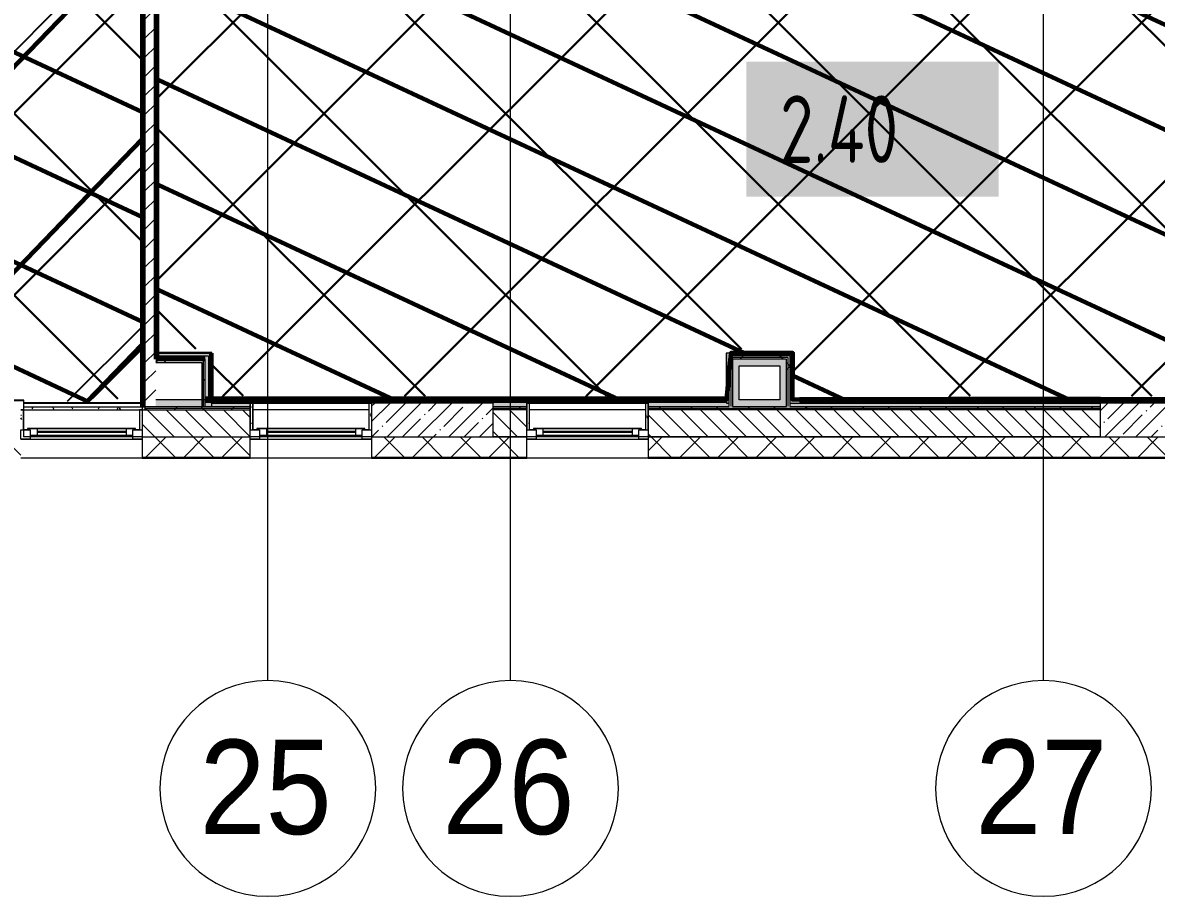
# Model space of a CAD drawing. Header units: millimetres. Extents: x -164500 to 426394, y -51911 to 102118.
# Drawn here: x 239816 to 248219, y -3507 to 2969 of the extents above; entities that cross this region are included whole.
import ezdxf

# ---------------------------------------------------------------- set-up
doc = ezdxf.new("R2010")
doc.units = ezdxf.units.MM
for name, color, linetype, lineweight in [('0) шлифовка', 5, 'Continuous', 60), ('1.4) Плинтус ПЛ-4', 6, 'Continuous', 60), ('5.2) Л-1 Линолеум', 100, 'Continuous', 30), ('7.7) Плинтус', 222, 'Continuous', 90), ('8.1) Нал пол Окт', 5, 'Continuous', 60), ('A-FLOR', 7, 'Continuous', 9), ('A-GLAZ', 7, 'Continuous', 9), ('A-GLAZ-1', 7, 'Continuous', 5), ('A-WALL', 7, 'Continuous', 5), ('I-WALL', 7, 'Continuous', 5), ('S-COLS', 7, 'Continuous', 9), ('S-COLS-1', 7, 'Continuous', 5), ('Оси', 7, 'Continuous', 9), ('Оси-1', 7, 'Continuous', 20)]:
    doc.layers.add(name, color=color, linetype=linetype, lineweight=lineweight)
for name, color, linetype in [('2) защита вин плитк', 6, 'Continuous'), ('3.1) Наливной пол', 3, 'Continuous'), ('3.2.3) Нал-ой пол 4 вып', 3, 'Continuous'), ('3.2.3) Нал-ой пол 5 вып', 5, 'Continuous')]:
    doc.layers.add(name, color=color, linetype=linetype)
doc.layers.add('A-WALL-1', color=9, linetype='Continuous', lineweight=5, true_color=0x808080)
doc.layers.add('A-WALL-FNSH-1', color=9, linetype='Continuous', lineweight=5, true_color=0x808080)
doc.styles.add('Arial', font='arial.ttf', dxfattribs={"width": 0.9, "height": 700})
doc.styles.add('СПДС', font='ГОСТ тип А.ttf', dxfattribs={"width": 0.9})
pattern_1 = [(0, (148772.123, -0.94), (243.84, 60.96), [20.117, -162.763, 20.117, -162.763, -975.36]), (0, (148772.123, -0.94), (243.84, 60.96), [-365.76, 20.117, -345.643, 20.117, -162.763, -426.72]), (0, (148772.123, -0.94), (243.84, 60.96), [-914.4, 20.117, -101.803, 20.117, -284.683]), (120, (148863.563, 29.54), (-174.71291, 180.691634), [20.117, -162.763, 20.117, -162.763, -975.36]), (120, (148863.563, 29.54), (-174.71291, 180.691634), [-365.76, 20.117, -345.643, 20.117, -162.763, -426.72]), (120, (148863.563, 29.54), (-174.71291, 180.691634), [-914.4, 20.117, -101.803, 20.117, -284.683]), (240, (148894.043, 151.46), (-69.12709, -241.651634), [20.117, -162.763, 20.117, -162.763, -975.36]), (240, (148894.043, 151.46), (-69.12709, -241.651634), [-365.76, 20.117, -345.643, 20.117, -162.763, -426.72]), (240, (148894.043, 151.46), (-69.12709, -241.651634), [-914.4, 20.117, -101.803, 20.117, -284.683])]
pattern_2 = [(45, (148772.12, -0.94), (-212.132, 212.132), []), (135, (148772.12, -0.94), (-212.132, -212.132), [])]
pattern_3 = [(45, (240701.1, 10378.5), (-1347.04, 1347.04), [])]
pattern_4 = [(45, (238403.1, 10379), (-1347.04, 1347.04), [])]

# ---------------------------------------------------------------- blocks, each defined once
blk = doc.blocks.new('120_Окно_СКБ_1Ст - 120_Окно_СКБ_1Ст 900х2500_h_ с форточкой-V345-Объем проектирования 2 этажа')
at = {"layer": 'A-GLAZ'}
for p, q in [((-450, -127), (-450, -57)), ((-450, -57), (-380, -57)), ((-380, -57), (-380, -127)), ((380, -127), (380, -57)), ((380, -57), (450, -57)), ((450, -57), (450, -127)), ((-380, -127), (-450, -127)), ((-380, -127), (-400, -127)), ((-400, -127), (-400, -137)), ((-400, -137), (400, -137)), ((400, -137), (-400, -137)), ((380, -87), (-380, -87)), ((-380, -87), (-380, -127)), ((-330, -137), (-330, -87)), ((330, -137), (330, -87)), ((380, -127), (380, -87)), ((450, -127), (380, -127)), ((400, -127), (380, -127)), ((400, -137), (400, -127))]:
    blk.add_line(p, q, dxfattribs=at)
at = {"layer": 'A-GLAZ-1'}
for p, q in [((450, -57), (-450, -57)), ((-430, -127), (-400, -127)), ((-330, -107), (330, -107)), ((330, -117), (-330, -117)), ((400, -127), (430, -127))]:
    blk.add_line(p, q, dxfattribs=at)
blk = doc.blocks.new('120_Окно_СКБ_1Ст - 120_Окно_СКБ_1Ст 900х2500_h_ с форточкой-V346-Объем проектирования 2 этажа')
at = {"layer": 'A-GLAZ'}
for p, q in [((-450, -127), (-450, -57)), ((-450, -57), (-380, -57)), ((-380, -57), (-380, -127)), ((380, -127), (380, -57)), ((380, -57), (450, -57)), ((450, -57), (450, -127)), ((-380, -127), (-450, -127)), ((-380, -127), (-400, -127)), ((-400, -127), (-400, -137)), ((-400, -137), (400, -137)), ((400, -137), (-400, -137)), ((380, -87), (-380, -87)), ((-380, -87), (-380, -127)), ((-330, -137), (-330, -87)), ((330, -137), (330, -87)), ((380, -127), (380, -87)), ((450, -127), (380, -127)), ((400, -127), (380, -127)), ((400, -137), (400, -127))]:
    blk.add_line(p, q, dxfattribs=at)
at = {"layer": 'A-GLAZ-1'}
for p, q in [((450, -57), (-450, -57)), ((-430, -127), (-400, -127)), ((-330, -107), (330, -107)), ((330, -117), (-330, -117)), ((400, -127), (430, -127))]:
    blk.add_line(p, q, dxfattribs=at)
blk = doc.blocks.new('BSC_Колонна _Прямоугольная - 250х900-23282983-Объем проектирования 2 этажа')
at = {"layer": 'S-COLS-1'}
h = blk.add_hatch(dxfattribs=at)
h.set_pattern_fill('FP_91', color=256, style=0, pattern_type=2)
h.set_pattern_definition([(45, (-99480, -25), (-114.04925, 114.04925), []), (45, (-99365.95, -25), (-114.04925, 114.04925), [201.613, -40.323, 6.706, -33.617])])
h.paths.add_polyline_path([(369.4, -125), (450, -125), (450, 125), (-450, 125), (-450, -125), (-353.3, -125)])
for p, q in [((450, 125), (-450, 125)), ((-450, 125), (-450, -125)), ((450, -125), (450, 125)), ((-450, -125), (450, -125))]:
    blk.add_line(p, q, dxfattribs=at)
blk = doc.blocks.new('120_Окно_СКБ_1Ст - 120_Окно_СКБ_1Ст 900х2500_h_ с форточкой-V347-Объем проектирования 2 этажа')
at = {"layer": 'A-GLAZ'}
for p, q in [((-450, -127), (-450, -57)), ((-450, -57), (-380, -57)), ((-380, -57), (-380, -127)), ((380, -127), (380, -57)), ((380, -57), (450, -57)), ((450, -57), (450, -127)), ((-380, -127), (-450, -127)), ((-380, -127), (-400, -127)), ((-400, -127), (-400, -137)), ((-400, -137), (400, -137)), ((400, -137), (-400, -137)), ((380, -87), (-380, -87)), ((-380, -87), (-380, -127)), ((-330, -137), (-330, -87)), ((330, -137), (330, -87)), ((380, -127), (380, -87)), ((450, -127), (380, -127)), ((400, -127), (380, -127)), ((400, -137), (400, -127))]:
    blk.add_line(p, q, dxfattribs=at)
at = {"layer": 'A-GLAZ-1'}
for p, q in [((450, -57), (-450, -57)), ((-430, -127), (-400, -127)), ((-330, -107), (330, -107)), ((330, -117), (-330, -117)), ((400, -127), (430, -127))]:
    blk.add_line(p, q, dxfattribs=at)
blk = doc.blocks.new('BSC_Колонна _Прямоугольная - 250х900-V350-Объем проектирования 2 этажа')
at = {"layer": 'S-COLS-1'}
h = blk.add_hatch(dxfattribs=at)
h.set_pattern_fill('FP_98', color=256, style=0, pattern_type=2)
h.set_pattern_definition([(45, (-94080, -25), (-114.04925, 114.04925), []), (45, (-93965.95, -25), (-114.04925, 114.04925), [201.613, -40.323, 6.706, -33.617])])
h.paths.add_polyline_path([(450, -125), (450, 125), (-450, 125), (-450, -125), (-12.4, -125)])
for p, q in [((450, 125), (-450, 125)), ((-450, 125), (-450, -125)), ((450, -125), (450, 125)), ((-450, -125), (450, -125))]:
    blk.add_line(p, q, dxfattribs=at)
blk = doc.blocks.new('Ось сетки - D8-29747960-Объем проектирования 2 этажа')
at = {"layer": 'Оси-1'}
for start, end in [(360, 180), (180, 360)]:
    blk.add_arc((0, 0), 4, start, end, dxfattribs=at)

msp = doc.modelspace()

# ---------------------------------------------------------------- hatches: boundary and pattern name
at = {"layer": '0) шлифовка', "true_color": 0x2776bb}
h = msp.add_hatch(dxfattribs=at)
h.set_pattern_fill('ANSI31', color=152, scale=222, angle=110)
h.set_pattern_definition([(155, (238403.1, 10379), (-297.882, -638.81), [])])
h.paths.add_polyline_path([(240701.123, 10379), (240157.123, 10379), (238403.123, 10379), (238403.123, 171), (239823.123, 171), (240701.123, 150)])
h = msp.add_hatch(dxfattribs=at)
h.set_pattern_fill('ANSI31', color=152, scale=222, angle=110)
h.set_pattern_definition([(155, (240701.1, 10378.45), (-297.882, -638.81), [])])
h.paths.add_polyline_path([(242961.123, 6598.059), (242182.123, 6598.059), (242182.123, 6612), (242142.123, 6612), (242132.123, 6620), (242132.123, 6660), (242122.123, 6660), (242122.123, 6700), (242142.123, 6700), (242142.123, 6708), (242182.123, 6708), (242182.123, 6729), (241232.123, 6729), (241232.123, 6719.059), (241232.123, 6708), (241272.123, 6708), (241292.123, 6700), (241292.123, 6660), (241282.123, 6660), (241282.123, 6620), (241272.123, 6620), (241272.123, 6612), (241232.123, 6612), (241232.123, 6599.059), (241232.123, 6598.059), (240823.123, 6598.059), (240823.123, 5154.059), (240810.123, 5154.059), (240810.123, 5140), (240802.123, 5095), (240772.123, 5095), (240772.123, 5105), (240722.123, 5105), (240722.123, 5140), (240714.123, 5140), (240714.123, 5154.059), (240701.123, 5154.059), (240701.123, 3755), (240702.123, 3755), (240714.123, 3755), (240714.123, 3770), (240722.123, 3805), (240772.123, 3805), (240772.123, 3815), (240802.123, 3815), (240802.123, 3770), (240810.123, 3770), (240810.123, 3755), (240822.123, 3755), (240823.123, 3755), (240823.123, 525), (241218.123, 525), (241218.123, 524.059), (241218.123, 175), (242402.123, 175), (243302.123, 171), (243302.123, 174.059), (243302.123, 175), (245031.123, 175), (245031.123, 520.059), (245031.123, 521), (245523.123, 521), (245523.123, 520.059), (245523.123, 175), (247802.123, 175), (250341.123, 171), (250341.123, 520.059), (250341.123, 521), (250342.123, 1459.059), (250342.123, 1460), (250334.123, 1460), (250334.123, 1530), (250342.123, 1565), (250382.123, 1565), (250382.123, 2865), (250342.123, 2865), (250342.123, 2900), (250334.123, 2900), (250334.123, 2970), (250342.123, 2970), (250342.123, 2915), (250382.123, 2915), (250382.123, 2970), (250382.123, 5158.059), (249482.123, 5158.059), (249482.123, 5172), (249442.123, 5172), (249432.123, 5180), (249432.123, 5220), (249422.123, 5220), (249422.123, 5260), (249442.123, 5260), (249442.123, 5400), (249442.123, 5408), (249482.123, 5408), (249482.123, 5419.059), (249482.123, 5431), (248432.123, 5431), (248432.123, 5419.059), (248432.123, 5408), (248472.123, 5408), (248472.123, 5400), (248472.123, 5260), (248492.123, 5260), (248492.123, 5220), (248482.123, 5220), (248482.123, 5180), (248472.123, 5180), (248472.123, 5172), (248432.123, 5172), (248432.123, 5159.059), (248432.123, 5158.059), (242961.123, 5158.059)])
at = {"layer": '2) защита вин плитк'}
h = msp.add_hatch(dxfattribs=at)
h.set_pattern_fill('ANSI31', color=256, scale=600)
h.set_pattern_definition(pattern_4)
h.paths.add_polyline_path([(240701.123, 10379), (240157.123, 10379), (238403.123, 10379), (238403.123, 171), (239823.123, 171), (240701.123, 150)])
h = msp.add_hatch(dxfattribs=at)
h.set_pattern_fill('ANSI31', color=256, scale=600)
h.set_pattern_definition(pattern_4)
h.paths.add_polyline_path([(240701.123, 10379), (240157.123, 10379), (238403.123, 10379), (238403.123, 171), (239823.123, 171), (240701.123, 150)])
h = msp.add_hatch(dxfattribs=at)
h.set_pattern_fill('ANSI31', color=256, scale=600)
h.set_pattern_definition(pattern_3)
h.paths.add_polyline_path([(242961.123, 6598.059), (242182.123, 6598.059), (242182.123, 6612), (242142.123, 6612), (242132.123, 6620), (242132.123, 6660), (242122.123, 6660), (242122.123, 6700), (242142.123, 6700), (242142.123, 6708), (242182.123, 6708), (242182.123, 6729), (241232.123, 6729), (241232.123, 6719.059), (241232.123, 6708), (241272.123, 6708), (241292.123, 6700), (241292.123, 6660), (241282.123, 6660), (241282.123, 6620), (241272.123, 6620), (241272.123, 6612), (241232.123, 6612), (241232.123, 6599.059), (241232.123, 6598.059), (240823.123, 6598.059), (240823.123, 5154.059), (240810.123, 5154.059), (240810.123, 5140), (240802.123, 5095), (240772.123, 5095), (240772.123, 5105), (240722.123, 5105), (240722.123, 5140), (240714.123, 5140), (240714.123, 5154.059), (240701.123, 5154.059), (240701.123, 3755), (240702.123, 3755), (240714.123, 3755), (240714.123, 3770), (240722.123, 3805), (240772.123, 3805), (240772.123, 3815), (240802.123, 3815), (240802.123, 3770), (240810.123, 3770), (240810.123, 3755), (240822.123, 3755), (240823.123, 3755), (240823.123, 525), (241218.123, 525), (241218.123, 524.059), (241218.123, 175), (242402.123, 175), (243302.123, 171), (243302.123, 174.059), (243302.123, 175), (245031.123, 175), (245031.123, 520.059), (245031.123, 521), (245523.123, 521), (245523.123, 520.059), (245523.123, 175), (247802.123, 175), (250341.123, 171), (250341.123, 520.059), (250341.123, 521), (250342.123, 1459.059), (250342.123, 1460), (250334.123, 1460), (250334.123, 1530), (250342.123, 1565), (250382.123, 1565), (250382.123, 2865), (250342.123, 2865), (250342.123, 2900), (250334.123, 2900), (250334.123, 2970), (250342.123, 2970), (250342.123, 2915), (250382.123, 2915), (250382.123, 2970), (250382.123, 5158.059), (249482.123, 5158.059), (249482.123, 5172), (249442.123, 5172), (249432.123, 5180), (249432.123, 5220), (249422.123, 5220), (249422.123, 5260), (249442.123, 5260), (249442.123, 5400), (249442.123, 5408), (249482.123, 5408), (249482.123, 5419.059), (249482.123, 5431), (248432.123, 5431), (248432.123, 5419.059), (248432.123, 5408), (248472.123, 5408), (248472.123, 5400), (248472.123, 5260), (248492.123, 5260), (248492.123, 5220), (248482.123, 5220), (248482.123, 5180), (248472.123, 5180), (248472.123, 5172), (248432.123, 5172), (248432.123, 5159.059), (248432.123, 5158.059), (242961.123, 5158.059)])
at = {"layer": '3.1) Наливной пол'}
h = msp.add_hatch(dxfattribs=at)
h.set_pattern_fill('ANSI31', color=256, scale=600)
h.set_pattern_definition(pattern_3)
h.paths.add_polyline_path([(242961.123, 6598.059), (242182.123, 6598.059), (242182.123, 6612), (242142.123, 6612), (242132.123, 6620), (242132.123, 6660), (242122.123, 6660), (242122.123, 6700), (242142.123, 6700), (242142.123, 6708), (242182.123, 6708), (242182.123, 6729), (241232.123, 6729), (241232.123, 6719.059), (241232.123, 6708), (241272.123, 6708), (241292.123, 6700), (241292.123, 6660), (241282.123, 6660), (241282.123, 6620), (241272.123, 6620), (241272.123, 6612), (241232.123, 6612), (241232.123, 6599.059), (241232.123, 6598.059), (240823.123, 6598.059), (240823.123, 5154.059), (240810.123, 5154.059), (240810.123, 5140), (240802.123, 5095), (240772.123, 5095), (240772.123, 5105), (240722.123, 5105), (240722.123, 5140), (240714.123, 5140), (240714.123, 5154.059), (240701.123, 5154.059), (240701.123, 3755), (240702.123, 3755), (240714.123, 3755), (240714.123, 3770), (240722.123, 3805), (240772.123, 3805), (240772.123, 3815), (240802.123, 3815), (240802.123, 3770), (240810.123, 3770), (240810.123, 3755), (240822.123, 3755), (240823.123, 3755), (240823.123, 525), (241218.123, 525), (241218.123, 524.059), (241218.123, 175), (242402.123, 175), (243302.123, 171), (243302.123, 174.059), (243302.123, 175), (245031.123, 175), (245031.123, 520.059), (245031.123, 521), (245523.123, 521), (245523.123, 520.059), (245523.123, 175), (247802.123, 175), (250341.123, 171), (250341.123, 520.059), (250341.123, 521), (250342.123, 1459.059), (250342.123, 1460), (250334.123, 1460), (250334.123, 1530), (250342.123, 1565), (250382.123, 1565), (250382.123, 2865), (250342.123, 2865), (250342.123, 2900), (250334.123, 2900), (250334.123, 2970), (250342.123, 2970), (250342.123, 2915), (250382.123, 2915), (250382.123, 2970), (250382.123, 5158.059), (249482.123, 5158.059), (249482.123, 5172), (249442.123, 5172), (249432.123, 5180), (249432.123, 5220), (249422.123, 5220), (249422.123, 5260), (249442.123, 5260), (249442.123, 5400), (249442.123, 5408), (249482.123, 5408), (249482.123, 5419.059), (249482.123, 5431), (248432.123, 5431), (248432.123, 5419.059), (248432.123, 5408), (248472.123, 5408), (248472.123, 5400), (248472.123, 5260), (248492.123, 5260), (248492.123, 5220), (248482.123, 5220), (248482.123, 5180), (248472.123, 5180), (248472.123, 5172), (248432.123, 5172), (248432.123, 5159.059), (248432.123, 5158.059), (242961.123, 5158.059)])
at = {"layer": '3.2.3) Нал-ой пол 4 вып'}
h = msp.add_hatch(dxfattribs=at)
h.set_pattern_fill('ANSI31', color=256, scale=600)
h.set_pattern_definition(pattern_3)
h.paths.add_polyline_path([(242961.123, 6598.059), (242182.123, 6598.059), (242182.123, 6612), (242142.123, 6612), (242132.123, 6620), (242132.123, 6660), (242122.123, 6660), (242122.123, 6700), (242142.123, 6700), (242142.123, 6708), (242182.123, 6708), (242182.123, 6729), (241232.123, 6729), (241232.123, 6719.059), (241232.123, 6708), (241272.123, 6708), (241292.123, 6700), (241292.123, 6660), (241282.123, 6660), (241282.123, 6620), (241272.123, 6620), (241272.123, 6612), (241232.123, 6612), (241232.123, 6599.059), (241232.123, 6598.059), (240823.123, 6598.059), (240823.123, 5154.059), (240810.123, 5154.059), (240810.123, 5140), (240802.123, 5095), (240772.123, 5095), (240772.123, 5105), (240722.123, 5105), (240722.123, 5140), (240714.123, 5140), (240714.123, 5154.059), (240701.123, 5154.059), (240701.123, 3755), (240702.123, 3755), (240714.123, 3755), (240714.123, 3770), (240722.123, 3805), (240772.123, 3805), (240772.123, 3815), (240802.123, 3815), (240802.123, 3770), (240810.123, 3770), (240810.123, 3755), (240822.123, 3755), (240823.123, 3755), (240823.123, 525), (241218.123, 525), (241218.123, 524.059), (241218.123, 175), (242402.123, 175), (243302.123, 171), (243302.123, 174.059), (243302.123, 175), (245031.123, 175), (245031.123, 520.059), (245031.123, 521), (245523.123, 521), (245523.123, 520.059), (245523.123, 175), (247802.123, 175), (250341.123, 171), (250341.123, 520.059), (250341.123, 521), (250342.123, 1459.059), (250342.123, 1460), (250334.123, 1460), (250334.123, 1530), (250342.123, 1565), (250382.123, 1565), (250382.123, 2865), (250342.123, 2865), (250342.123, 2900), (250334.123, 2900), (250334.123, 2970), (250342.123, 2970), (250342.123, 2915), (250382.123, 2915), (250382.123, 2970), (250382.123, 5158.059), (249482.123, 5158.059), (249482.123, 5172), (249442.123, 5172), (249432.123, 5180), (249432.123, 5220), (249422.123, 5220), (249422.123, 5260), (249442.123, 5260), (249442.123, 5400), (249442.123, 5408), (249482.123, 5408), (249482.123, 5419.059), (249482.123, 5431), (248432.123, 5431), (248432.123, 5419.059), (248432.123, 5408), (248472.123, 5408), (248472.123, 5400), (248472.123, 5260), (248492.123, 5260), (248492.123, 5220), (248482.123, 5220), (248482.123, 5180), (248472.123, 5180), (248472.123, 5172), (248432.123, 5172), (248432.123, 5159.059), (248432.123, 5158.059), (242961.123, 5158.059)])
at = {"layer": '3.2.3) Нал-ой пол 5 вып'}
h = msp.add_hatch(dxfattribs=at)
h.set_pattern_fill('ANSI34', color=256, scale=222)
h.set_pattern_definition([(45, (238403, 10379), (-2990.4, 2990.4), []), (45, (239400, 10379), (-2990.4, 2990.4), []), (45, (240396.7, 10379), (-2990.4, 2990.4), []), (45, (241393.6, 10379), (-2990.4, 2990.4), [])])
h.paths.add_polyline_path([(240701.123, 10379), (240157.123, 10379), (238403.123, 10379), (238403.123, 171), (239823.123, 171), (240701.123, 150)])
at = {"layer": '5.2) Л-1 Линолеум'}
h = msp.add_hatch(dxfattribs=at)
h.set_pattern_fill('ANSI37', color=256, scale=300)
h.set_pattern_definition([(45, (238403.1, 10379), (-673.52, 673.52), []), (135, (238403.1, 10379), (-673.52, -673.52), [])])
h.paths.add_polyline_path([(240701.123, 10405.74), (240157.123, 10405.74), (238403.123, 10405.74), (238403.123, 197.74), (239823.123, 197.74), (240701.123, 176.74)])
h = msp.add_hatch(dxfattribs=at)
h.set_pattern_fill('ANSI37', color=256, scale=300)
h.set_pattern_definition([(45, (240701.1, 10378.5), (-673.52, 673.52), []), (135, (240701.1, 10378.5), (-673.52, -673.52), [])])
h.paths.add_polyline_path([(242961.123, 6624.798), (242182.123, 6624.798), (242182.123, 6638.74), (242142.123, 6638.74), (242132.123, 6646.74), (242132.123, 6686.74), (242122.123, 6686.74), (242122.123, 6726.74), (242142.123, 6726.74), (242142.123, 6734.74), (242182.123, 6734.74), (242182.123, 6755.74), (241232.123, 6755.74), (241232.123, 6745.798), (241232.123, 6734.74), (241272.123, 6734.74), (241292.123, 6726.74), (241292.123, 6686.74), (241282.123, 6686.74), (241282.123, 6646.74), (241272.123, 6646.74), (241272.123, 6638.74), (241232.123, 6638.74), (241232.123, 6625.798), (241232.123, 6624.798), (240823.123, 6624.798), (240823.123, 5180.798), (240810.123, 5180.798), (240810.123, 5166.74), (240802.123, 5121.74), (240772.123, 5121.74), (240772.123, 5131.74), (240722.123, 5131.74), (240722.123, 5166.74), (240714.123, 5166.74), (240714.123, 5180.798), (240701.123, 5180.798), (240701.123, 3781.74), (240702.123, 3781.74), (240714.123, 3781.74), (240714.123, 3796.74), (240722.123, 3831.74), (240772.123, 3831.74), (240772.123, 3841.74), (240802.123, 3841.74), (240802.123, 3796.74), (240810.123, 3796.74), (240810.123, 3781.74), (240822.123, 3781.74), (240823.123, 3781.74), (240823.123, 551.74), (241218.123, 551.74), (241218.123, 550.798), (241218.123, 201.74), (242402.123, 201.74), (243302.123, 197.74), (243302.123, 200.798), (243302.123, 201.74), (245031.123, 201.74), (245031.123, 546.798), (245031.123, 547.74), (245523.123, 547.74), (245523.123, 546.798), (245523.123, 201.74), (247802.123, 201.74), (250341.123, 197.74), (250341.123, 546.798), (250341.123, 547.74), (250342.123, 1485.798), (250342.123, 1486.74), (250334.123, 1486.74), (250334.123, 1556.74), (250342.123, 1591.74), (250382.123, 1591.74), (250382.123, 2891.74), (250342.123, 2891.74), (250342.123, 2926.74), (250334.123, 2926.74), (250334.123, 2996.74), (250342.123, 2996.74), (250342.123, 2941.74), (250382.123, 2941.74), (250382.123, 2996.74), (250382.123, 5184.798), (249482.123, 5184.798), (249482.123, 5198.74), (249442.123, 5198.74), (249432.123, 5206.74), (249432.123, 5246.74), (249422.123, 5246.74), (249422.123, 5286.74), (249442.123, 5286.74), (249442.123, 5426.74), (249442.123, 5434.74), (249482.123, 5434.74), (249482.123, 5445.798), (249482.123, 5457.74), (248432.123, 5457.74), (248432.123, 5445.798), (248432.123, 5434.74), (248472.123, 5434.74), (248472.123, 5426.74), (248472.123, 5286.74), (248492.123, 5286.74), (248492.123, 5246.74), (248482.123, 5246.74), (248482.123, 5206.74), (248472.123, 5206.74), (248472.123, 5198.74), (248432.123, 5198.74), (248432.123, 5185.798), (248432.123, 5184.798), (242961.123, 5184.798)])
at = {"layer": '8.1) Нал пол Окт', "transparency": 33554687}
h = msp.add_hatch(dxfattribs=at)
h.set_pattern_fill('ANSI31', color=256, scale=333, angle=1)
h.set_pattern_definition([(46, (238403.1, 10379), (-760.54, 734.44), [])])
h.paths.add_polyline_path([(240701.123, 10379), (240157.123, 10379), (238403.123, 10379), (238403.123, 171), (239823.123, 171), (240701.123, 150)])
at = {"layer": 'A-WALL'}
h = msp.add_hatch(dxfattribs=at)
h.set_pattern_fill('FP_2', color=256, style=0, pattern_type=2)
h.set_pattern_definition([(135, (148772.12, -0.94), (-70.71068, -70.71068), [])])
h.paths.add_polyline_path([(249602.123, -100.941), (250502.123, -100.941), (250502.123, 99.059), (249602.123, 99.059), (249602.123, 56.401)])
h.paths.add_polyline_path([(240702.123, -100.941), (241502.123, -100.941), (241502.123, 99.059), (240702.123, 99.059), (240702.123, -48.941)])
h.paths.add_polyline_path([(258522.123, -100.941), (259002.123, -100.941), (259002.123, 99.059), (257702.123, 99.059), (257702.123, -100.941), (258442.123, -100.941)])
h.paths.add_polyline_path([(252957.955, -100.941), (253602.123, -100.941), (253602.123, 99.059), (252552.123, 99.059), (252552.123, -100.941)])
h.paths.add_polyline_path([(271602.123, -100.941), (271602.123, 99.059), (270802.123, 99.059), (270802.123, -100.941), (271026.314, -100.941)])
h.paths.add_polyline_path([(243552.123, -100.941), (243552.123, 99.059), (243302.123, 99.059), (243302.123, -100.941)])
h.paths.add_polyline_path([(244452.123, -100.941), (247802.123, -100.941), (247802.123, 99.059), (244452.123, 99.059), (244452.123, 63.344)])
h.paths.add_polyline_path([(267602.123, -100.941), (268102.123, -100.941), (268102.123, 99.059), (267602.123, 99.059), (267602.123, -2.176)])
h.paths.add_polyline_path([(251652.123, -100.941), (251652.123, 99.059), (251402.123, 99.059), (251402.123, -100.941), (251512.486, -100.941)])
h.paths.add_polyline_path([(264402.123, -100.941), (264402.123, 99.059), (263352.123, 99.059), (263352.123, -100.941), (263798.97, -100.941)])
h.paths.add_polyline_path([(262202.123, -100.941), (262452.123, -100.941), (262452.123, 99.059), (262202.123, 99.059), (262202.123, -85.038)])
h = msp.add_hatch(dxfattribs=at)
h.set_pattern_fill('FP_24', color=256, style=0, pattern_type=2)
h.set_pattern_definition([(45, (148772.12, -0.94), (-141.42136, 141.42136), []), (135, (148772.12, -0.94), (-141.42136, -141.42136), [])])
h.paths.add_polyline_path([(273849.239, -250.941), (273852.123, -250.941), (273852.123, -100.941), (272502.123, -100.941), (272502.123, -250.941), (273704.411, -250.941)])
h.paths.add_polyline_path([(269902.123, -250.941), (269902.123, -100.941), (269002.123, -100.941), (269002.123, -250.941), (269782.123, -250.941)])
h.paths.add_polyline_path([(270802.123, -250.941), (271602.123, -250.941), (271602.123, -100.941), (270802.123, -100.941)])
h.paths.add_polyline_path([(268102.123, -250.941), (268102.123, -100.941), (266702.123, -100.941), (266702.123, -250.941), (267930.123, -250.941)])
h.paths.add_polyline_path([(262202.123, -250.941), (262452.123, -250.941), (262452.123, -100.941), (261302.123, -100.941), (261302.123, -250.941), (261630.767, -250.941)])
h.paths.add_polyline_path([(263352.123, -250.941), (264402.123, -250.941), (264402.123, -100.941), (263352.123, -100.941)])
h.paths.add_polyline_path([(256571.627, -250.941), (256802.123, -250.941), (256802.123, -100.941), (255902.123, -100.941), (255902.123, -250.941)])
h.paths.add_polyline_path([(257702.123, -250.941), (259002.123, -250.941), (259002.123, -100.941), (257702.123, -100.941)])
h.paths.add_polyline_path([(253602.123, -250.941), (253602.123, -100.941), (252552.123, -100.941), (252552.123, -250.941), (252957.955, -250.941)])
h.paths.add_polyline_path([(251652.123, -250.941), (251652.123, -100.941), (249602.123, -100.941), (249602.123, -250.941), (251512.486, -250.941)])
h.paths.add_polyline_path([(248621.548, -250.941), (248702.123, -250.941), (248702.123, -100.941), (244452.123, -100.941), (244452.123, -250.941), (247898.814, -250.941)])
h.paths.add_polyline_path([(242839.673, -250.941), (243552.123, -250.941), (243552.123, -100.941), (242402.123, -100.941), (242402.123, -250.941)])
h.paths.add_polyline_path([(241502.123, -250.941), (241502.123, -100.941), (240702.123, -100.941), (240702.123, -250.941), (241394.205, -250.941)])
h.paths.add_polyline_path([(239802.123, -250.941), (239802.123, -100.941), (237982.123, -100.941), (237982.123, -250.941), (239226.002, -250.941)])
at = {"layer": 'I-WALL'}
h = msp.add_hatch(dxfattribs=at)
h.set_pattern_fill('FP_191', color=256, style=0, pattern_type=2)
h.set_pattern_definition(pattern_1)
h.paths.add_polyline_path([(240722.123, 99.059), (240722.123, 119.059), (240702.123, 99.059), (240718.123, 99.059)])
h.paths.add_polyline_path([(240722.123, 119.059), (240720.468, 3699.059), (240714.123, 3699.059), (240714.123, 3754.059), (240702.123, 3754.059), (240702.123, 120.059), (240719.733, 119.178)])
h.paths.add_polyline_path([(240702.123, 5154.059), (240714.123, 5154.059), (240715.184, 5209.059), (240722.123, 5209.059), (240722.123, 10379.059), (240702.123, 10378.059), (240702.123, 5174.059)])
h = msp.add_hatch(dxfattribs=at)
h.set_pattern_fill('FP_22', color=256, style=0, pattern_type=2)
h.set_pattern_definition([(45, (148772.12, -0.94), (-70.71068, 70.71068), [])])
h.paths.add_polyline_path([(240723.44, 124.059), (240802.123, 124.059), (240802.123, 3754.059), (240722.123, 3754.059), (240722.123, 124.059)])
h.paths.add_polyline_path([(240722.123, 5154.059), (240802.123, 5154.059), (240802.123, 10399.059), (240722.123, 10397.006), (240722.123, 5179.059)])
h = msp.add_hatch(dxfattribs=at)
h.set_pattern_fill('FP_191', color=256, style=0, pattern_type=2)
h.set_pattern_definition(pattern_1)
h.paths.add_polyline_path([(240822.123, 524.059), (240822.123, 3754.059), (240810.123, 3754.059), (240810.123, 3699.059), (240802.123, 3699.059), (240802.123, 524.059)])
h.paths.add_polyline_path([(240810.123, 5154.059), (240822.123, 5154.059), (240822.123, 6598.059), (240802.123, 6599.059), (240803.779, 5209.059), (240810.123, 5209.059), (240810.123, 5167.392)])
for points in [[(240822.123, 474.059), (241193.123, 474.059), (241193.123, 499.059), (241213.123, 499.059), (241214.123, 474.059), (241218.123, 474.059), (241217.123, 524.059), (240802.123, 524.059), (240803.362, 474.059)], [(241218.123, 170.013), (241217.123, 173.713), (241218.123, 174.059), (241217.123, 474.059), (241213.123, 474.059), (241213.123, 449.059), (241193.123, 449.059), (241193.123, 474.059), (241168.123, 474.059), (241168.123, 174.059), (241193.123, 174.059), (241217.123, 170.175)], [(245127.123, 174.059), (245127.123, 474.059), (245077.123, 474.059), (245077.123, 174.059)], [(245427.123, 424.059), (245477.123, 424.059), (245477.123, 474.059), (245127.123, 474.059), (245127.123, 424.059), (245377.123, 424.059)], [(245477.123, 174.059), (245477.123, 424.059), (245427.123, 424.059), (245427.123, 174.059)], [(240802.123, 124.059), (241502.123, 124.059), (241502.123, 149.059), (241213.123, 149.059), (241214.123, 169.059), (242402.123, 169.059), (242402.123, 174.059), (241218.123, 173.194), (241217.123, 170.175), (241193.123, 174.059), (240802.123, 174.059), (240802.123, 149.059)]]:
    msp.add_hatch(color=256, dxfattribs=at).paths.add_polyline_path(points)
h = msp.add_hatch(dxfattribs=at)
h.set_pattern_fill('FP_191', color=256, style=0, pattern_type=2)
h.set_pattern_definition(pattern_1)
h.paths.add_polyline_path([(245052.123, 174.059), (245052.123, 519.059), (245032.123, 519.059), (245033.552, 174.059)])
h = msp.add_hatch(dxfattribs=at)
h.set_pattern_fill('FP_191', color=256, style=0, pattern_type=2)
h.set_pattern_definition(pattern_1)
h.paths.add_polyline_path([(245502.123, 499.059), (245522.123, 499.059), (245522.123, 519.059), (245052.123, 519.059), (245052.123, 499.059), (245477.123, 499.059)])
h = msp.add_hatch(dxfattribs=at)
h.set_pattern_fill('FP_192', color=256, style=0, pattern_type=2)
h.set_pattern_definition(pattern_2)
h.paths.add_polyline_path([(241155.623, 461.559), (241168.123, 461.559), (241168.123, 474.059), (240802.123, 474.059), (240803.671, 461.559), (241032.838, 461.559)])
h = msp.add_hatch(dxfattribs=at)
h.set_pattern_fill('FP_192', color=256, style=0, pattern_type=2)
h.set_pattern_definition(pattern_2)
h.paths.add_polyline_path([(240822.123, 449.059), (241155.623, 449.059), (241155.623, 461.559), (240802.123, 461.559), (240803.981, 449.059)])
h = msp.add_hatch(dxfattribs=at)
h.set_pattern_fill('FP_192', color=256, style=0, pattern_type=2)
h.set_pattern_definition(pattern_2)
h.paths.add_polyline_path([(241155.623, 174.059), (241155.623, 449.059), (241143.123, 449.059), (241143.123, 174.059)])
h = msp.add_hatch(dxfattribs=at)
h.set_pattern_fill('FP_192', color=256, style=0, pattern_type=2)
h.set_pattern_definition(pattern_2)
h.paths.add_polyline_path([(241162.223, 174.059), (241168.123, 174.059), (241168.123, 461.559), (241155.623, 461.559), (241155.623, 174.059)])
h = msp.add_hatch(dxfattribs=at)
h.set_pattern_fill('FP_192', color=256, style=0, pattern_type=2)
h.set_pattern_definition(pattern_2)
h.paths.add_polyline_path([(245064.623, 124.059), (245064.623, 499.059), (245052.123, 499.059), (245052.123, 124.059), (245059.623, 124.059)])
h = msp.add_hatch(dxfattribs=at)
h.set_pattern_fill('FP_192', color=256, style=0, pattern_type=2)
h.set_pattern_definition(pattern_2)
h.paths.add_polyline_path([(245502.123, 486.559), (245502.123, 499.059), (245064.623, 499.059), (245064.623, 486.559), (245489.623, 486.559)])
h = msp.add_hatch(dxfattribs=at)
h.set_pattern_fill('FP_192', color=256, style=0, pattern_type=2)
h.set_pattern_definition(pattern_2)
h.paths.add_polyline_path([(245077.123, 124.059), (245077.123, 486.559), (245064.623, 486.559), (245064.623, 124.059)])
h = msp.add_hatch(dxfattribs=at)
h.set_pattern_fill('FP_192', color=256, style=0, pattern_type=2)
h.set_pattern_definition(pattern_2)
h.paths.add_polyline_path([(245489.623, 474.059), (245489.623, 486.559), (245077.123, 486.559), (245077.123, 474.059), (245477.123, 474.059)])
h = msp.add_hatch(dxfattribs=at)
h.set_pattern_fill('FP_192', color=256, style=0, pattern_type=2)
h.set_pattern_definition(pattern_2)
h.paths.add_polyline_path([(245477.123, 124.059), (245489.623, 124.211), (245489.623, 474.059), (245477.123, 474.059), (245477.123, 124.194)])
h = msp.add_hatch(dxfattribs=at)
h.set_pattern_fill('FP_192', color=256, style=0, pattern_type=2)
h.set_pattern_definition(pattern_2)
h.paths.add_polyline_path([(245489.623, 124.059), (245502.123, 124.059), (245502.123, 486.559), (245489.623, 486.559), (245489.623, 124.127)])
h = msp.add_hatch(dxfattribs=at)
h.set_pattern_fill('FP_191', color=256, style=0, pattern_type=2)
h.set_pattern_definition(pattern_1)
h.paths.add_polyline_path([(245521.82, 174.059), (245522.123, 174.059), (245522.123, 499.059), (245502.123, 499.059), (245502.123, 174.059)])
h = msp.add_hatch(dxfattribs=at)
h.set_pattern_fill('FP_191', color=256, style=0, pattern_type=2)
h.set_pattern_definition(pattern_1)
h.paths.add_polyline_path([(243302.123, 149.059), (243302.123, 169.059), (241214.123, 169.059), (241213.123, 149.059), (242839.673, 149.059)])
h = msp.add_hatch(color=256, dxfattribs=at)
h.paths.add_polyline_path([(245732.123, 124.059), (247802.123, 124.059), (247802.123, 174.059), (245502.123, 174.059), (245502.123, 124.059), (245730.611, 124.059)])
h.paths.add_polyline_path([(244452.123, 124.059), (245052.123, 124.059), (245052.123, 174.059), (243302.123, 174.059), (243302.123, 124.059), (243552.123, 124.059), (243552.123, 149.059), (244452.123, 149.059)])
h.paths.add_polyline_path([(245077.123, 124.059), (245477.123, 124.194), (245477.123, 174.059), (245077.123, 174.059), (245077.123, 130.54)])
h = msp.add_hatch(dxfattribs=at)
h.set_pattern_fill('FP_191', color=256, style=0, pattern_type=2)
h.set_pattern_definition(pattern_1)
h.paths.add_polyline_path([(248982.916, 149.059), (250342.123, 149.059), (250342.123, 169.059), (247802.123, 169.059), (247802.123, 149.059), (248702.123, 149.059)])
h = msp.add_hatch(dxfattribs=at)
h.set_pattern_fill('FP_191', color=256, style=0, pattern_type=2)
h.set_pattern_definition(pattern_1)
h.paths.add_polyline_path([(239822.123, -48.941), (239822.123, 99.059), (239802.123, 97.921), (239802.123, -48.941)])
h = msp.add_hatch(dxfattribs=at)
h.set_pattern_fill('FP_191', color=256, style=0, pattern_type=2)
h.set_pattern_definition(pattern_1)
h.paths.add_polyline_path([(239822.123, 99.059), (240702.123, 99.059), (240719.723, 119.059), (239822.123, 119.059)])
h = msp.add_hatch(dxfattribs=at)
h.set_pattern_fill('FP_191', color=256, style=0, pattern_type=2)
h.set_pattern_definition(pattern_1)
h.paths.add_polyline_path([(240701.915, -48.941), (240702.123, -48.941), (240701.323, 99.059), (240682.123, 99.059), (240682.123, -48.941)])
h = msp.add_hatch(dxfattribs=at)
h.set_pattern_fill('FP_192', color=256, style=0, pattern_type=2)
h.set_pattern_definition(pattern_2)
h.paths.add_polyline_path([(240722.123, 111.559), (241502.123, 111.559), (241502.123, 124.059), (240722.123, 124.059), (240722.123, 119.059)])
h = msp.add_hatch(dxfattribs=at)
h.set_pattern_fill('FP_192', color=256, style=0, pattern_type=2)
h.set_pattern_definition(pattern_2)
h.paths.add_polyline_path([(240722.123, 99.059), (241502.123, 99.059), (241502.123, 111.559), (240722.123, 111.559)])
h = msp.add_hatch(dxfattribs=at)
h.set_pattern_fill('FP_191', color=256, style=0, pattern_type=2)
h.set_pattern_definition(pattern_1)
h.paths.add_polyline_path([(241522.123, -48.941), (241522.123, 149.059), (241502.123, 149.059), (241502.123, -48.941)])
h = msp.add_hatch(dxfattribs=at)
h.set_pattern_fill('FP_191', color=256, style=0, pattern_type=2)
h.set_pattern_definition(pattern_1)
h.paths.add_polyline_path([(242382.123, -48.941), (242402.123, -48.941), (242402.123, 149.059), (242382.123, 149.059), (242382.123, -38.941)])
h = msp.add_hatch(dxfattribs=at)
h.set_pattern_fill('FP_192', color=256, style=0, pattern_type=2)
h.set_pattern_definition(pattern_2)
h.paths.add_polyline_path([(247802.123, 111.559), (247802.123, 124.059), (244452.123, 124.059), (244452.123, 111.559), (247537.447, 111.559)])
h.paths.add_polyline_path([(243302.123, 111.559), (243552.123, 111.559), (243552.123, 124.059), (243302.123, 124.059)])
h = msp.add_hatch(dxfattribs=at)
h.set_pattern_fill('FP_192', color=256, style=0, pattern_type=2)
h.set_pattern_definition(pattern_2)
h.paths.add_polyline_path([(247802.123, 99.059), (247802.123, 111.559), (244452.123, 111.559), (244452.123, 99.059), (247537.447, 99.059)])
h.paths.add_polyline_path([(243552.123, 99.059), (243552.123, 111.559), (243302.123, 111.559), (243302.123, 99.059)])
h = msp.add_hatch(dxfattribs=at)
h.set_pattern_fill('FP_191', color=256, style=0, pattern_type=2)
h.set_pattern_definition(pattern_1)
h.paths.add_polyline_path([(243552.123, -48.941), (243572.123, -48.941), (243572.123, 149.059), (243552.123, 149.059), (243552.123, 99.059)])
h = msp.add_hatch(dxfattribs=at)
h.set_pattern_fill('FP_191', color=256, style=0, pattern_type=2)
h.set_pattern_definition(pattern_1)
h.paths.add_polyline_path([(244432.123, -48.941), (244452.123, -48.941), (244452.123, 149.059), (244432.123, 148.225), (244432.123, -38.941)])

# ---------------------------------------------------------------- linework, layer by layer
at = {"layer": '1.4) Плинтус ПЛ-4'}
for p, q in [((240701.123, 3754.059), (240701.123, 120.059)), ((240802.123, 3699.059), (240802.123, 474.059)), ((241214.123, 170.059), (241214.123, 520.059)), ((241168.123, 474.059), (240802.123, 474.059))]:
    msp.add_line(p, q, dxfattribs=at)
for points in [[(248702.123, 170.059), (245522.123, 174.565), (245523.123, 520.059), (245064.623, 520.059), (245032.123, 175), (244452.123, 175)], [(241218.123, 169.059), (241502.123, 169.059)], [(243552.123, 175), (242402.123, 175)]]:
    msp.add_lwpolyline(points, dxfattribs=at)
at = {"layer": '7.7) Плинтус'}
for points in [[(245031.123, 174.059), (241168.123, 174.059)], [(247802.123, 174.059), (245574.359, 169.059)], [(247802.123, 174.059), (250341.123, 170.059)]]:
    msp.add_lwpolyline(points, dxfattribs=at)
at = {"layer": 'A-FLOR'}
for p, q in [((240722.123, 3730), (240722.123, 594.232)), ((240722.123, 3729.059), (240722.123, 593.291)), ((241217.123, 525), (241032.838, 525)), ((241217.123, 524.059), (241032.838, 524.059)), ((245522.123, 520), (245032.123, 520)), ((245032.123, 520), (245032.123, 175)), ((245522.123, 519.059), (245032.123, 519.059)), ((245032.123, 519.059), (245032.123, 174.059)), ((245522.123, 174.565), (245522.123, 520)), ((245522.123, 173.624), (245522.123, 519.059)), ((240701.123, 150), (239823.123, 150)), ((240701.123, 149.059), (239823.123, 149.059))]:
    msp.add_line(p, q, dxfattribs=at)
at = {"layer": 'A-WALL'}
for p, q in [((240722.123, 593.291), (240722.123, 99.059)), ((241155.623, 461.559), (240802.123, 461.559)), ((241155.623, 124.059), (241155.623, 461.559)), ((241168.123, 124.059), (241168.123, 474.059)), ((245064.623, 486.559), (245064.623, 124.059)), ((245489.623, 486.559), (245064.623, 486.559)), ((245077.123, 474.059), (245077.123, 124.059)), ((245477.123, 474.059), (245077.123, 474.059)), ((245477.123, 124.059), (245477.123, 474.059)), ((245489.623, 124.059), (245489.623, 486.559)), ((241213.123, 169.059), (243302.123, 169.059)), ((243302.123, 174.059), (243302.123, 149.059)), ((240702.123, 99.059), (241502.123, 99.059)), ((240722.123, 124.059), (241502.123, 124.059)), ((240722.123, 111.559), (241502.123, 111.559)), ((243302.123, 124.059), (243552.123, 124.059)), ((243302.123, 111.559), (243552.123, 111.559)), ((243552.123, 99.059), (243302.123, 99.059)), ((244452.123, 124.059), (245052.123, 124.059)), ((244452.123, 111.559), (247802.123, 111.559)), ((247802.123, 99.059), (244452.123, 99.059)), ((245077.123, 124.059), (245477.123, 124.059)), ((245502.123, 124.059), (247802.123, 124.059)), ((239822.123, -100.941), (239822.123, -100.941)), ((240702.123, -100.941), (241502.123, -100.941)), ((240702.123, -100.941), (241502.123, -100.941)), ((243302.123, -100.941), (243552.123, -100.941)), ((243552.123, -100.941), (243302.123, -100.941)), ((244452.123, -100.941), (247802.123, -100.941)), ((247802.123, -100.941), (244452.123, -100.941)), ((240702.123, -250.941), (241502.123, -250.941)), ((242402.123, -250.941), (243552.123, -250.941)), ((244452.123, -250.941), (248702.123, -250.941)), ((240702.123, -258.941), (239802.123, -258.941)), ((240702.123, -253.941), (241502.123, -253.941)), ((242402.123, -258.941), (241502.123, -258.941)), ((242402.123, -253.941), (243552.123, -253.941)), ((244452.123, -258.941), (243552.123, -258.941)), ((244452.123, -253.941), (248702.123, -253.941))]:
    msp.add_line(p, q, dxfattribs=at)
at = {"layer": 'A-WALL-1'}
for p, q in [((241218.123, 524.059), (240802.123, 524.059)), ((240822.123, 519.059), (240822.123, 499.059)), ((241218.123, 124.059), (241218.123, 524.059)), ((240802.123, 449.059), (241143.123, 449.059)), ((240822.123, 499.059), (241193.123, 499.059)), ((241143.123, 449.059), (241143.123, 124.059)), ((241193.123, 499.059), (241193.123, 174.059)), ((245502.123, 499.059), (245052.123, 499.059)), ((245052.123, 124.059), (245052.123, 499.059)), ((245127.123, 174.059), (245127.123, 424.059)), ((245127.123, 424.059), (245427.123, 424.059)), ((245427.123, 424.059), (245427.123, 174.059)), ((245502.123, 499.059), (245502.123, 124.059)), ((242402.123, 174.059), (240802.123, 174.059)), ((241213.123, 169.059), (241213.123, 149.059)), ((242402.123, 149.059), (242402.123, 174.059)), ((245052.123, 174.059), (243302.123, 174.059)), ((245032.123, 169.059), (245032.123, 149.059)), ((245427.123, 174.059), (245127.123, 174.059)), ((247802.123, 174.059), (245502.123, 174.059)), ((245522.123, 169.059), (245522.123, 173.624)), ((250342.123, 169.059), (245522.123, 169.059)), ((247802.123, 149.059), (247802.123, 174.059)), ((239802.123, 99.059), (240702.123, 99.059)), ((239822.123, 99.059), (239802.123, 99.059)), ((240722.123, 119.059), (239822.123, 119.059)), ((239822.123, -48.941), (239822.123, 99.059)), ((240702.123, 99.059), (240682.123, 99.059)), ((240682.123, 99.059), (240682.123, -48.941)), ((240702.123, 120.059), (240702.123, 99.059)), ((240702.123, 99.059), (240702.123, -250.941)), ((241213.123, 149.059), (242402.123, 149.059)), ((241502.123, -250.941), (241502.123, 149.059)), ((242402.123, 149.059), (241502.123, 149.059)), ((241502.123, 149.059), (241502.123, -48.941)), ((241522.123, -48.941), (241522.123, 149.059)), ((242382.123, 149.059), (242382.123, -48.941)), ((243552.123, -250.941), (243552.123, 149.059)), ((243552.123, 149.059), (244452.123, 149.059)), ((243552.123, 149.059), (243552.123, -48.941)), ((243572.123, -48.941), (243572.123, 149.059)), ((244452.123, 149.059), (244432.123, 149.059)), ((244432.123, 149.059), (244432.123, -48.941)), ((244452.123, 149.059), (244452.123, -250.941)), ((244452.123, -48.941), (244452.123, 149.059)), ((245032.123, 149.059), (245052.123, 149.059)), ((245502.123, 149.059), (247802.123, 149.059)), ((239802.123, -48.941), (239822.123, -48.941)), ((240682.123, -48.941), (240702.123, -48.941)), ((241502.123, -48.941), (241522.123, -48.941)), ((242382.123, -48.941), (242402.123, -48.941)), ((243552.123, -48.941), (243572.123, -48.941)), ((244432.123, -48.941), (244452.123, -48.941)), ((242402.123, -100.941), (242402.123, -250.941))]:
    msp.add_line(p, q, dxfattribs=at)
at = {"layer": 'A-WALL-FNSH-1'}
for p, q in [((240702.123, 120.059), (240702.123, 3754.059)), ((240822.123, 3754.059), (240822.123, 519.059)), ((240823.123, 519.059), (240823.123, 3754.059)), ((241214.123, 520.059), (240822.123, 520.059)), ((240822.123, 519.059), (241213.123, 519.059)), ((241213.123, 519.059), (241213.123, 169.059)), ((245031.123, 520.059), (245031.123, 169.059)), ((245523.123, 520.059), (245031.123, 520.059)), ((245523.123, 170.059), (245523.123, 520.059)), ((239823.123, 170.059), (238403.123, 170.059)), ((238403.123, 169.059), (239822.123, 169.059)), ((239822.123, 169.059), (239822.123, 99.059)), ((239823.123, 120.059), (239823.123, 170.059)), ((243302.123, 170.059), (241214.123, 170.059)), ((245031.123, 169.059), (245032.123, 169.059)), ((245032.123, 169.059), (245032.123, 174.059)), ((250341.123, 170.059), (245523.123, 170.059)), ((239823.123, 99.059), (239822.123, 99.059)), ((240701.123, 120.059), (239823.123, 120.059)), ((239823.123, 99.059), (239823.123, 119.059)), ((239823.123, -48.941), (239823.123, 99.059)), ((240682.123, 99.059), (240681.123, 99.059)), ((240681.123, 99.059), (240681.123, -48.941)), ((241523.123, -48.941), (241523.123, 149.059)), ((242381.123, 149.059), (242381.123, -48.941)), ((243573.123, -48.941), (243573.123, 149.059)), ((244432.123, 149.059), (244431.123, 149.059)), ((244431.123, 149.059), (244431.123, -48.941)), ((239822.123, -48.941), (239823.123, -48.941)), ((240681.123, -48.941), (240682.123, -48.941)), ((241522.123, -48.941), (241523.123, -48.941)), ((242381.123, -48.941), (242382.123, -48.941)), ((243572.123, -48.941), (243573.123, -48.941)), ((244431.123, -48.941), (244432.123, -48.941)), ((240702.123, -250.941), (240702.123, -258.941)), ((241502.123, -258.941), (241502.123, -250.941)), ((242402.123, -250.941), (242402.123, -258.941)), ((243552.123, -258.941), (243552.123, -250.941)), ((244452.123, -250.941), (244452.123, -258.941)), ((240702.123, -258.941), (241502.123, -258.941)), ((242402.123, -258.941), (243552.123, -258.941)), ((244452.123, -258.941), (248702.123, -258.941))]:
    msp.add_line(p, q, dxfattribs=at)
at = {"layer": 'I-WALL'}
for p, q in [((239823.123, 149.059), (240701.123, 149.059)), ((242382.123, 99.059), (241522.123, 99.059)), ((244432.123, 99.059), (243572.123, 99.059)), ((239822.123, -48.941), (239822.123, -100.941)), ((240702.123, -100.941), (239822.123, -100.941)), ((242402.123, -100.941), (241502.123, -100.941)), ((244452.123, -100.941), (243552.123, -100.941))]:
    msp.add_line(p, q, dxfattribs=at)
at = {"layer": 'Оси'}
for points in [[(241632.123, -1907.2), (241632.123, 3092.8), (241632.123, 16914.156), (241632.123, 21914.156)], [(243432.123, -1907.2), (243432.123, 3092.8), (243432.123, 16914.156), (243432.123, 21914.156)], [(247382.123, -1907.2), (247382.123, 3092.8), (247382.123, 16914.156), (247382.123, 21914.156)]]:
    msp.add_lwpolyline(points, dxfattribs=at)

# ---------------------------------------------------------------- block references
at = {"layer": 'A-GLAZ', "color": 3, "rotation": 180}
for name, p in [('120_Окно_СКБ_1Ст - 120_Окно_СКБ_1Ст 900х2500_h_ с форточкой-V345-Объем проектирования 2 этажа', (240252.123, -175.941)), ('120_Окно_СКБ_1Ст - 120_Окно_СКБ_1Ст 900х2500_h_ с форточкой-V346-Объем проектирования 2 этажа', (241952.123, -175.941)), ('120_Окно_СКБ_1Ст - 120_Окно_СКБ_1Ст 900х2500_h_ с форточкой-V347-Объем проектирования 2 этажа', (244002.123, -175.941))]:
    msp.add_blockref(name, p, dxfattribs=at)
at = {"layer": 'S-COLS'}
for name, p in [('BSC_Колонна _Прямоугольная - 250х900-V350-Объем проектирования 2 этажа', (242852.123, 24.059)), ('BSC_Колонна _Прямоугольная - 250х900-23282983-Объем проектирования 2 этажа', (248252.123, 24.059))]:
    msp.add_blockref(name, p, dxfattribs=at)
at = {"layer": 'Оси-1', "xscale": 199.9999999999999, "yscale": 199.9999999999999, "zscale": 199.9999999999999}
for p in [(241632.123, -2707.2), (243432.123, -2707.2), (247382.123, -2707.2)]:
    msp.add_blockref('Ось сетки - D8-29747960-Объем проектирования 2 этажа', p, dxfattribs=at)

# ---------------------------------------------------------------- texts
at = {"insert": (245429.445, 2429.865), "char_height": 500, "width": 1370.88562, "attachment_point": 1, "style": 'СПДС', "bg_fill": 1, "box_fill_scale": 1.5, "bg_fill_color": 7, "bg_fill_true_color": 16777215, "bg_fill_transparency": 0}
msp.add_mtext('2.40', dxfattribs=at)
at = {"layer": 'Оси', "char_height": 700, "width": 1212.1515, "attachment_point": 1, "style": 'Arial'}
for s, insert in [('25', (241126.891, -2345.907)), ('26', (242926.891, -2345.907)), ('27', (246876.891, -2345.907))]:
    msp.add_mtext(s, dxfattribs=dict(at, insert=insert))

doc.saveas('drawing.dxf')
